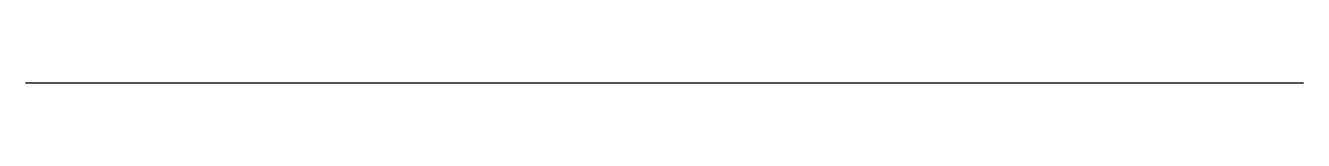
# Model space of a CAD drawing. Header units: millimetres. Extents: x 0 to 10, y 0 to 0.
import ezdxf

# ---------------------------------------------------------------- set-up
doc = ezdxf.new("R2010")
doc.units = ezdxf.units.MM

msp = doc.modelspace()

# ---------------------------------------------------------------- linework, layer by layer
for p, q in [((0, 0), (10, 0)), ((0, 0, 5), (10, 0, 5))]:
    msp.add_line(p, q)

doc.saveas('drawing.dxf')
